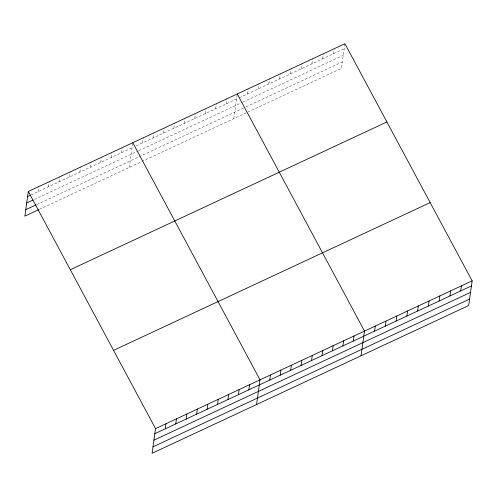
<?xml version="1.0" encoding="UTF-8"?>
<svg xmlns="http://www.w3.org/2000/svg" width="497" height="497" viewBox="0 0 497 497"><rect width="100%" height="100%" fill="white"/><g stroke="black" fill="none" stroke-linecap="round" stroke-linejoin="round"><path stroke-width="0.37" stroke-dasharray="2.48 1.86" d="M38.052 191.668L38.766 186.592M48.501 186.791L49.215 181.716M58.95 181.914L59.659 176.845M69.394 177.038L70.108 171.968M79.843 172.161L80.557 167.091M90.292 167.284L91.007 162.215M100.742 162.407L101.45 157.338M111.185 157.537L111.9 152.461M121.635 152.66L122.349 147.584M129.326 167.39L132.693 143.434M142.533 142.906L143.242 137.831M152.977 138.029L153.691 132.96M163.426 133.153L164.14 128.083M173.875 128.276L174.59 123.206M184.325 123.399L185.033 118.329M194.768 118.522L195.483 113.453M205.218 113.651L205.932 108.576M215.667 108.775L216.381 103.699M226.116 103.898L226.825 98.822M233.807 118.628L237.274 93.945M247.326 93.995L248.04 88.926M258.092 88.975L258.8 83.9M268.852 83.95L269.567 78.874M279.618 78.924L280.333 73.854M290.385 73.904L291.093 68.828M301.145 68.878L301.859 63.802M311.911 63.852L312.625 58.783M322.677 58.832L323.392 53.757M333.444 53.806L334.152 48.731M344.918 43.711L341.451 68.387L247.935 112.036M31.087 194.917L133.476 147.131M136.265 145.832L238.579 98.077M239.25 97.766L344.204 48.781M34.355 199.44L138.141 151.001M138.837 150.678L242.381 102.351M243.052 102.034L343.297 55.254M36.902 204.478L244.804 107.445M246.152 106.818L342.358 61.92M39.474 209.324L247.264 112.347"/><path stroke-width="0.75" d="M28.317 191.469L155.549 428.613L152.082 453.289L468.683 305.531L472.15 280.848L344.918 43.711L28.317 191.469L24.85 216.152L38.778 209.647M165.284 428.805L165.998 423.736M175.733 423.935L176.447 418.859M186.182 419.058L186.897 413.982M196.632 414.181L197.34 409.106M207.075 409.304L207.789 404.229M217.524 404.428L218.239 399.352M227.974 399.551L228.682 394.481M238.417 394.674L239.132 389.605M248.867 389.797L249.581 384.728M256.558 404.527L260.03 379.851L132.798 142.707M269.765 380.05L270.474 374.974M280.209 375.173L280.923 370.097M290.658 370.296L291.372 365.22M301.107 365.419L301.822 360.344M311.557 360.542L312.265 355.467M322 355.666L322.715 350.596M332.45 350.789L333.164 345.719M342.899 345.912L343.613 340.843M353.348 341.035L354.057 335.966M361.039 355.771L364.506 331.089L237.274 93.945M374.558 331.139L375.272 326.063M385.324 326.113L386.032 321.043M396.084 321.087L396.799 316.017M406.85 316.067L407.565 310.992M417.617 311.041L418.331 305.972M428.377 306.015L429.091 300.946M439.143 300.996L439.857 295.92M449.909 295.97L450.624 290.9M460.676 290.944L461.384 285.874M27.608 196.545L30.392 195.24M26.695 203.012L32.964 200.086M25.757 209.678L36.206 204.801M70.307 269.728L386.902 121.964M113.564 350.354L430.166 202.596M155.549 428.613L472.15 280.848M154.84 433.682L471.436 285.924M153.927 440.156L470.529 292.391M152.989 446.822L469.59 299.057"/></g></svg>
